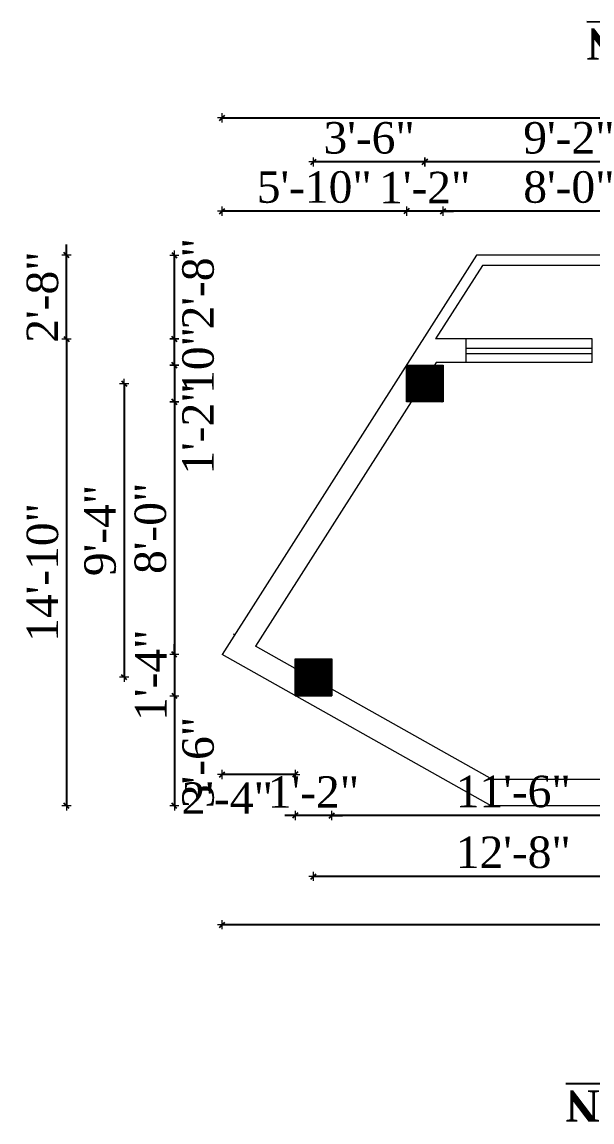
# Model space of a CAD drawing. Header units: inches. Extents: x 4069 to 291496, y -47643 to 12535.
# Drawn here: x 30802.6 to 31020.1, y 2601.2 to 3020.6 of the extents above; entities that cross this region are included whole.
import ezdxf

# ---------------------------------------------------------------- set-up
doc = ezdxf.new("R2010")
doc.units = ezdxf.units.IN
doc.header["$LTSCALE"] = 5
doc.header["$MEASUREMENT"] = 0
doc.layers.add('A-WALL', color=7, linetype='Continuous', lineweight=9)
doc.layers.add('Dimension', color=7, linetype='Continuous', lineweight=18)
doc.layers.add('dim line', color=7, linetype='Continuous', lineweight=15, true_color=0xfab2b2)
doc.layers.add('TEXT', color=6, linetype='Continuous')
doc.styles.add('ordinary', font='times.ttf')
doc.dimstyles.new('Copy of 96', dxfattribs={"dimtxt": 7, "dimasz": 4, "dimexe": 0.5, "dimexo": 0.5, "dimgap": 3, "dimtad": 1, "dimdec": 1, "dimzin": 11, "dimdsep": 46, "dimlunit": 4, "dimtxsty": 'ordinary', "dimblk": 'OBLIQUE', "dimcen": 0.09, "dimse1": 1, "dimse2": 1, "dimclrt": 6, "dimazin": 0, "dimtfac": 1, "dimtdec": 1, "dimtix": 1, "dimtmove": 2, "dimatfit": 3, "dimldrblk": 'leader', "dimfxl": 0.5, "dimfxlon": 1, "dimtolj": 1, "dimtzin": 0, "dimarcsym": 0})
pattern_1 = [(225, (55604.94825, 4379.50503), (0.08838834765, -0.08838834765), [])]

# ---------------------------------------------------------------- blocks, each defined once
blk = doc.blocks.new('oblique')
at = {"color": 0, "lineweight": -2}
blk.add_line((0.25, 0.25), (-0.25, -0.25), dxfattribs=at)
at = {"layer": 'dim line', "lineweight": 9}
for p, q in [((-0.4375, 0), (0.4375, 0)), ((0, 0.4375), (0, -0.4375))]:
    blk.add_line(p, q, dxfattribs=at)
blk = doc.blocks.new('*D843')
at = {"layer": 'A-WALL', "color": 0, "lineweight": -2, "ltscale": 5, "transparency": 16777216}
blk.add_line((31059.25, 2948.54), (30963.25, 2948.54), dxfattribs=at)
at = {"layer": 'Defpoints', "color": 0, "ltscale": 5, "transparency": 16777216}
for p in [(30963.25, 2948.54), (30963.25, 2889.78), (31059.25, 2889.78, -58.17)]:
    blk.add_point(p, dxfattribs=at)
at = {"layer": 'A-WALL', "color": 0, "lineweight": -2, "ltscale": 5, "transparency": 16777216, "xscale": 4, "yscale": 4, "zscale": 4, "rotation": 180}
blk.add_blockref('oblique', (30963.25, 2948.54), dxfattribs=at)
at = {"layer": 'A-WALL', "color": 0, "lineweight": -2, "ltscale": 5, "transparency": 16777216, "xscale": 4, "yscale": 4, "zscale": 4}
blk.add_blockref('oblique', (31059.25, 2948.54), dxfattribs=at)
at = {"layer": 'A-WALL', "color": 6, "ltscale": 5, "transparency": 16777216, "insert": (31011.25, 2957.64), "char_height": 12, "attachment_point": 5, "style": 'ordinary'}
blk.add_mtext('\\A1;8\'-0"', dxfattribs=at)
blk = doc.blocks.new('_OBLIQUE')
at = {"color": 0, "linetype": 'ByBlock'}
blk.add_line((-0.5, -0.5), (0.5, 0.5), dxfattribs=at)
blk = doc.blocks.new('leader')
at = {"layer": 'Dimension'}
for p, q in [((0, -4.33), (0, 4.33)), ((-4.42, 0), (4.42, 0))]:
    blk.add_line(p, q, dxfattribs=at)
blk = doc.blocks.new('*D844')
at = {"layer": 'A-WALL', "color": 0, "lineweight": -2, "ltscale": 5, "transparency": 16777216}
for p, q in [((30949.25, 2948.54), (30945.25, 2948.54)), ((30963.25, 2948.54), (30949.25, 2948.54)), ((30963.25, 2948.54), (30967.25, 2948.54))]:
    blk.add_line(p, q, dxfattribs=at)
at = {"layer": 'Defpoints', "color": 0, "ltscale": 5, "transparency": 16777216}
for p in [(30949.25, 2948.54), (30949.25, 2889.78, -58.17), (30963.25, 2889.78)]:
    blk.add_point(p, dxfattribs=at)
at = {"layer": 'A-WALL', "color": 0, "lineweight": -2, "ltscale": 5, "transparency": 16777216, "xscale": 4, "yscale": 4, "zscale": 4}
blk.add_blockref('oblique', (30949.25, 2948.54), dxfattribs=at)
at = {"layer": 'A-WALL', "color": 0, "lineweight": -2, "ltscale": 5, "transparency": 16777216, "xscale": 4, "yscale": 4, "zscale": 4, "rotation": 180}
blk.add_blockref('oblique', (30963.25, 2948.54), dxfattribs=at)
at = {"layer": 'A-WALL', "color": 6, "ltscale": 5, "transparency": 16777216, "insert": (30956.25, 2957.54), "char_height": 12, "attachment_point": 5, "style": 'ordinary'}
blk.add_mtext('\\A1;1\'-2"', dxfattribs=at)
blk = doc.blocks.new('*D846')
at = {"layer": 'A-WALL', "color": 0, "lineweight": -2, "ltscale": 5, "transparency": 16777216}
blk.add_line((31066.25, 2967.29), (30956.25, 2967.29), dxfattribs=at)
at = {"layer": 'Defpoints', "color": 0, "ltscale": 5, "transparency": 16777216}
for p in [(30956.25, 2967.29), (30956.25, 2882.78, -58.17), (31066.25, 2882.78, -58.17)]:
    blk.add_point(p, dxfattribs=at)
at = {"layer": 'A-WALL', "color": 0, "lineweight": -2, "ltscale": 5, "transparency": 16777216, "xscale": 4, "yscale": 4, "zscale": 4, "rotation": 180}
blk.add_blockref('oblique', (30956.25, 2967.29), dxfattribs=at)
at = {"layer": 'A-WALL', "color": 0, "lineweight": -2, "ltscale": 5, "transparency": 16777216, "xscale": 4, "yscale": 4, "zscale": 4}
blk.add_blockref('oblique', (31066.25, 2967.29), dxfattribs=at)
at = {"layer": 'A-WALL', "color": 6, "ltscale": 5, "transparency": 16777216, "insert": (31011.25, 2976.41), "char_height": 12, "attachment_point": 5, "style": 'ordinary'}
blk.add_mtext('\\A1;9\'-2"', dxfattribs=at)
blk = doc.blocks.new('*D730')
at = {"layer": 'A-WALL', "color": 0, "lineweight": -2, "ltscale": 5, "transparency": 16777216}
blk.add_line((30878.91, 2984.1), (31292.58, 2984.1), dxfattribs=at)
at = {"layer": 'Defpoints', "color": 0, "ltscale": 5, "transparency": 16777216}
for p in [(31292.58, 2984.1), (31292.58, 2889.78, -58.17), (30878.91, 2779.44, -58)]:
    blk.add_point(p, dxfattribs=at)
at = {"layer": 'A-WALL', "color": 0, "lineweight": -2, "ltscale": 5, "transparency": 16777216, "xscale": 4, "yscale": 4, "zscale": 4, "rotation": 180}
blk.add_blockref('oblique', (30878.91, 2984.1), dxfattribs=at)
at = {"layer": 'A-WALL', "color": 0, "lineweight": -2, "ltscale": 5, "transparency": 16777216, "xscale": 4, "yscale": 4, "zscale": 4}
blk.add_blockref('oblique', (31292.58, 2984.1), dxfattribs=at)
at = {"layer": 'A-WALL', "color": 6, "ltscale": 5, "transparency": 16777216, "insert": (31085.75, 2993.2), "char_height": 12, "attachment_point": 5, "style": 'ordinary'}
blk.add_mtext('\\A1;34\'-6"', dxfattribs=at)
blk = doc.blocks.new('*D732')
at = {"layer": 'A-WALL', "color": 0, "lineweight": -2, "ltscale": 5, "transparency": 16777216}
blk.add_line((31059.25, 2718.07), (30920.8, 2718.07), dxfattribs=at)
at = {"layer": 'Defpoints', "color": 0, "ltscale": 5, "transparency": 16777216}
for p in [(30920.8, 2763.78, -58.17), (31059.25, 2763.78, -58.17), (30920.8, 2718.07)]:
    blk.add_point(p, dxfattribs=at)
at = {"layer": 'A-WALL', "color": 0, "lineweight": -2, "ltscale": 5, "transparency": 16777216, "xscale": 4, "yscale": 4, "zscale": 4, "rotation": 180}
blk.add_blockref('oblique', (30920.8, 2718.07), dxfattribs=at)
at = {"layer": 'A-WALL', "color": 0, "lineweight": -2, "ltscale": 5, "transparency": 16777216, "xscale": 4, "yscale": 4, "zscale": 4}
blk.add_blockref('oblique', (31059.25, 2718.07), dxfattribs=at)
at = {"layer": 'A-WALL', "color": 6, "ltscale": 5, "transparency": 16777216, "insert": (30990.02, 2727.18), "char_height": 12, "attachment_point": 5, "style": 'ordinary'}
blk.add_mtext('\\A1;11\'-6"', dxfattribs=at)
blk = doc.blocks.new('*D851')
at = {"layer": 'A-WALL', "color": 0, "lineweight": -2, "ltscale": 5, "transparency": 16777216}
for p, q in [((30906.8, 2718.07), (30902.8, 2718.07)), ((30920.8, 2718.07), (30906.8, 2718.07)), ((30920.8, 2718.07), (30924.8, 2718.07))]:
    blk.add_line(p, q, dxfattribs=at)
at = {"layer": 'Defpoints', "color": 0, "ltscale": 5, "transparency": 16777216}
for p in [(30906.8, 2763.78, -58.17), (30920.8, 2763.78, -58.17), (30906.8, 2718.07)]:
    blk.add_point(p, dxfattribs=at)
at = {"layer": 'A-WALL', "color": 0, "lineweight": -2, "ltscale": 5, "transparency": 16777216, "xscale": 4, "yscale": 4, "zscale": 4}
blk.add_blockref('oblique', (30906.8, 2718.07), dxfattribs=at)
at = {"layer": 'A-WALL', "color": 0, "lineweight": -2, "ltscale": 5, "transparency": 16777216, "xscale": 4, "yscale": 4, "zscale": 4, "rotation": 180}
blk.add_blockref('oblique', (30920.8, 2718.07), dxfattribs=at)
at = {"layer": 'A-WALL', "color": 6, "ltscale": 5, "transparency": 16777216, "insert": (30913.8, 2727.07), "char_height": 12, "attachment_point": 5, "style": 'ordinary'}
blk.add_mtext('\\A1;1\'-2"', dxfattribs=at)
blk = doc.blocks.new('*D853')
at = {"layer": 'A-WALL', "color": 0, "lineweight": -2, "ltscale": 5, "transparency": 16777216}
blk.add_line((31066.25, 2694.88), (30913.8, 2694.88), dxfattribs=at)
at = {"layer": 'Defpoints', "color": 0, "ltscale": 5, "transparency": 16777216}
for p in [(30913.8, 2770.78, -58.17), (31066.25, 2770.78, -58.17), (30913.8, 2694.88)]:
    blk.add_point(p, dxfattribs=at)
at = {"layer": 'A-WALL', "color": 0, "lineweight": -2, "ltscale": 5, "transparency": 16777216, "xscale": 4, "yscale": 4, "zscale": 4, "rotation": 180}
blk.add_blockref('oblique', (30913.8, 2694.88), dxfattribs=at)
at = {"layer": 'A-WALL', "color": 0, "lineweight": -2, "ltscale": 5, "transparency": 16777216, "xscale": 4, "yscale": 4, "zscale": 4}
blk.add_blockref('oblique', (31066.25, 2694.88), dxfattribs=at)
at = {"layer": 'A-WALL', "color": 6, "ltscale": 5, "transparency": 16777216, "insert": (30990.02, 2703.99), "char_height": 12, "attachment_point": 5, "style": 'ordinary'}
blk.add_mtext('\\A1;12\'-8"', dxfattribs=at)
blk = doc.blocks.new('*D734')
at = {"layer": 'A-WALL', "color": 0, "lineweight": -2, "ltscale": 5, "transparency": 16777216}
blk.add_line((31291.76, 2676.45), (30878.91, 2676.45), dxfattribs=at)
at = {"layer": 'Defpoints', "color": 0, "ltscale": 5, "transparency": 16777216}
for p in [(30878.91, 2779.44, -58), (31291.76, 2763.78, -58.17), (30878.91, 2676.45)]:
    blk.add_point(p, dxfattribs=at)
at = {"layer": 'A-WALL', "color": 0, "lineweight": -2, "ltscale": 5, "transparency": 16777216, "xscale": 4, "yscale": 4, "zscale": 4, "rotation": 180}
blk.add_blockref('oblique', (30878.91, 2676.45), dxfattribs=at)
at = {"layer": 'A-WALL', "color": 0, "lineweight": -2, "ltscale": 5, "transparency": 16777216, "xscale": 4, "yscale": 4, "zscale": 4}
blk.add_blockref('oblique', (31291.76, 2676.45), dxfattribs=at)
at = {"layer": 'A-WALL', "color": 6, "ltscale": 5, "transparency": 16777216, "insert": (31085.34, 2685.55), "char_height": 12, "attachment_point": 5, "style": 'ordinary'}
blk.add_mtext('\\A1;34\'-5"', dxfattribs=at)
blk = doc.blocks.new('*D855')
at = {"layer": 'A-WALL', "color": 0, "lineweight": -2, "ltscale": 5, "transparency": 16777216}
blk.add_line((30906.8, 2733.74), (30878.91, 2733.74), dxfattribs=at)
at = {"layer": 'Defpoints', "color": 0, "ltscale": 5, "transparency": 16777216}
for p in [(30878.91, 2779.44), (30906.8, 2763.78, -58.17), (30878.91, 2733.74)]:
    blk.add_point(p, dxfattribs=at)
at = {"layer": 'A-WALL', "color": 0, "lineweight": -2, "ltscale": 5, "transparency": 16777216, "xscale": 4, "yscale": 4, "zscale": 4, "rotation": 180}
blk.add_blockref('oblique', (30878.91, 2733.74), dxfattribs=at)
at = {"layer": 'A-WALL', "color": 0, "lineweight": -2, "ltscale": 5, "transparency": 16777216, "xscale": 4, "yscale": 4, "zscale": 4}
blk.add_blockref('oblique', (30906.8, 2733.74), dxfattribs=at)
at = {"layer": 'A-WALL', "color": 6, "ltscale": 5, "transparency": 16777216, "insert": (30880.92, 2724.74), "char_height": 12, "attachment_point": 5, "style": 'ordinary'}
blk.add_mtext('\\A1;2\'-4"', dxfattribs=at)
blk = doc.blocks.new('*D856')
at = {"layer": 'A-WALL', "color": 0, "lineweight": -2, "ltscale": 5, "transparency": 16777216}
blk.add_line((30949.25, 2948.54), (30878.91, 2948.54), dxfattribs=at)
at = {"layer": 'Defpoints', "color": 0, "ltscale": 5, "transparency": 16777216}
for p in [(30878.91, 2948.54), (30949.25, 2889.78, -58.17), (30878.91, 2779.44, -116.34)]:
    blk.add_point(p, dxfattribs=at)
at = {"layer": 'A-WALL', "color": 0, "lineweight": -2, "ltscale": 5, "transparency": 16777216, "xscale": 4, "yscale": 4, "zscale": 4, "rotation": 180}
blk.add_blockref('oblique', (30878.91, 2948.54), dxfattribs=at)
at = {"layer": 'A-WALL', "color": 0, "lineweight": -2, "ltscale": 5, "transparency": 16777216, "xscale": 4, "yscale": 4, "zscale": 4}
blk.add_blockref('oblique', (30949.25, 2948.54), dxfattribs=at)
at = {"layer": 'A-WALL', "color": 6, "ltscale": 5, "transparency": 16777216, "insert": (30914.08, 2957.64), "char_height": 12, "attachment_point": 5, "style": 'ordinary'}
blk.add_mtext('\\A1;5\'-10"', dxfattribs=at)
blk = doc.blocks.new('*D739')
at = {"layer": 'A-WALL', "color": 0, "lineweight": -2, "ltscale": 5, "transparency": 16777216}
blk.add_line((30860.7, 2889.78), (30860.7, 2875.78), dxfattribs=at)
at = {"layer": 'Defpoints', "color": 0, "ltscale": 5, "transparency": 16777216}
for p in [(30949.25, 2889.78, -58.17), (30860.7, 2875.78), (30949.25, 2875.78, -58.17)]:
    blk.add_point(p, dxfattribs=at)
at = {"layer": 'A-WALL', "color": 0, "lineweight": -2, "ltscale": 5, "transparency": 16777216, "xscale": 4, "yscale": 4, "zscale": 4}
for p, rotation in [((30860.7, 2889.78), 90), ((30860.7, 2875.78), 270)]:
    blk.add_blockref('oblique', p, dxfattribs=dict(at, rotation=rotation))
at = {"layer": 'A-WALL', "color": 6, "ltscale": 5, "transparency": 16777216, "insert": (30869.7, 2865.48), "char_height": 12, "attachment_point": 5, "rotation": 90, "style": 'ordinary'}
blk.add_mtext('\\A1;1\'-2"', dxfattribs=at)
blk = doc.blocks.new('*D740')
at = {"layer": 'A-WALL', "color": 0, "lineweight": -2, "ltscale": 5, "transparency": 16777216}
blk.add_line((30819.53, 2899.78), (30819.53, 2721.78), dxfattribs=at)
at = {"layer": 'Defpoints', "color": 0, "ltscale": 5, "transparency": 16777216}
for p in [(30955.62, 2899.78, -58.17), (30819.53, 2721.78), (30981.57, 2721.78, -58.17)]:
    blk.add_point(p, dxfattribs=at)
at = {"layer": 'A-WALL', "color": 0, "lineweight": -2, "ltscale": 5, "transparency": 16777216, "xscale": 4, "yscale": 4, "zscale": 4}
for p, rotation in [((30819.53, 2899.78), 90), ((30819.53, 2721.78), 270)]:
    blk.add_blockref('oblique', p, dxfattribs=dict(at, rotation=rotation))
at = {"layer": 'A-WALL', "color": 6, "ltscale": 5, "transparency": 16777216, "insert": (30810.43, 2810.78), "char_height": 12, "attachment_point": 5, "rotation": 90, "style": 'ordinary'}
blk.add_mtext('\\A1;14\'-10"', dxfattribs=at)
blk = doc.blocks.new('*D741')
at = {"layer": 'A-WALL', "color": 0, "lineweight": -2, "ltscale": 5, "transparency": 16777216}
blk.add_line((30860.7, 2875.78), (30860.7, 2779.44), dxfattribs=at)
at = {"layer": 'Defpoints', "color": 0, "ltscale": 5, "transparency": 16777216}
for p in [(30949.25, 2875.78, -58.17), (30860.7, 2779.44), (30878.91, 2779.44, -116.34)]:
    blk.add_point(p, dxfattribs=at)
at = {"layer": 'A-WALL', "color": 0, "lineweight": -2, "ltscale": 5, "transparency": 16777216, "xscale": 4, "yscale": 4, "zscale": 4}
for p, rotation in [((30860.7, 2875.78), 90), ((30860.7, 2779.44), 270)]:
    blk.add_blockref('oblique', p, dxfattribs=dict(at, rotation=rotation))
at = {"layer": 'A-WALL', "color": 6, "ltscale": 5, "transparency": 16777216, "insert": (30851.6, 2827.61), "char_height": 12, "attachment_point": 5, "rotation": 90, "style": 'ordinary'}
blk.add_mtext('\\A1;8\'-0"', dxfattribs=at)
blk = doc.blocks.new('*D742')
at = {"layer": 'A-WALL', "color": 0, "lineweight": -2, "ltscale": 5, "transparency": 16777216}
for p, q in [((30860.7, 2779.44), (30860.7, 2783.44)), ((30860.7, 2779.44), (30860.7, 2763.78)), ((30860.7, 2763.78), (30860.7, 2759.78))]:
    blk.add_line(p, q, dxfattribs=at)
at = {"layer": 'Defpoints', "color": 0, "ltscale": 5, "transparency": 16777216}
for p in [(30878.91, 2779.44, -116.34), (30860.7, 2763.78), (30906.8, 2763.78, -58.17)]:
    blk.add_point(p, dxfattribs=at)
at = {"layer": 'A-WALL', "color": 0, "lineweight": -2, "ltscale": 5, "transparency": 16777216, "xscale": 4, "yscale": 4, "zscale": 4}
for p, rotation in [((30860.7, 2779.44), 270), ((30860.7, 2763.78), 90)]:
    blk.add_blockref('oblique', p, dxfattribs=dict(at, rotation=rotation))
at = {"layer": 'A-WALL', "color": 6, "ltscale": 5, "transparency": 16777216, "insert": (30851.7, 2771.61), "char_height": 12, "attachment_point": 5, "rotation": 90, "style": 'ordinary'}
blk.add_mtext('\\A1;1\'-4"', dxfattribs=at)
blk = doc.blocks.new('*D743')
at = {"layer": 'A-WALL', "color": 0, "lineweight": -2, "ltscale": 5, "transparency": 16777216}
blk.add_line((30860.7, 2889.78), (30860.7, 2899.78), dxfattribs=at)
at = {"layer": 'Defpoints', "color": 0, "ltscale": 5, "transparency": 16777216}
for p in [(30860.7, 2899.78), (30955.62, 2899.78, -58), (30949.25, 2889.78, -58.17)]:
    blk.add_point(p, dxfattribs=at)
at = {"layer": 'A-WALL', "color": 0, "lineweight": -2, "ltscale": 5, "transparency": 16777216, "xscale": 4, "yscale": 4, "zscale": 4}
for p, rotation in [((30860.7, 2899.78), 90), ((30860.7, 2889.78), 270)]:
    blk.add_blockref('oblique', p, dxfattribs=dict(at, rotation=rotation))
at = {"layer": 'A-WALL', "color": 6, "ltscale": 5, "transparency": 16777216, "insert": (30869.81, 2891.6), "char_height": 12, "attachment_point": 5, "rotation": 90, "style": 'ordinary'}
blk.add_mtext('\\A1;10"', dxfattribs=at)
blk = doc.blocks.new('*D745')
at = {"layer": 'A-WALL', "color": 0, "lineweight": -2, "ltscale": 5, "transparency": 16777216}
blk.add_line((30841.53, 2882.78), (30841.53, 2770.78), dxfattribs=at)
at = {"layer": 'Defpoints', "color": 0, "ltscale": 5, "transparency": 16777216}
for p in [(30956.25, 2882.78, -58.17), (30841.53, 2770.78), (30913.8, 2770.78, -58.17)]:
    blk.add_point(p, dxfattribs=at)
at = {"layer": 'A-WALL', "color": 0, "lineweight": -2, "ltscale": 5, "transparency": 16777216, "xscale": 4, "yscale": 4, "zscale": 4}
for p, rotation in [((30841.53, 2882.78), 90), ((30841.53, 2770.78), 270)]:
    blk.add_blockref('oblique', p, dxfattribs=dict(at, rotation=rotation))
at = {"layer": 'A-WALL', "color": 6, "ltscale": 5, "transparency": 16777216, "insert": (30832.41, 2826.78), "char_height": 12, "attachment_point": 5, "rotation": 90, "style": 'ordinary'}
blk.add_mtext('\\A1;9\'-4"', dxfattribs=at)
blk = doc.blocks.new('*D746')
at = {"layer": 'A-WALL', "color": 0, "lineweight": -2, "ltscale": 5, "transparency": 16777216}
blk.add_line((30860.7, 2763.78), (30860.7, 2721.78), dxfattribs=at)
at = {"layer": 'Defpoints', "color": 0, "ltscale": 5, "transparency": 16777216}
for p in [(30906.8, 2763.78, -58.17), (30860.7, 2721.78), (30981.57, 2721.78, -58.17)]:
    blk.add_point(p, dxfattribs=at)
at = {"layer": 'A-WALL', "color": 0, "lineweight": -2, "ltscale": 5, "transparency": 16777216, "xscale": 4, "yscale": 4, "zscale": 4}
for p, rotation in [((30860.7, 2763.78), 90), ((30860.7, 2721.78), 270)]:
    blk.add_blockref('oblique', p, dxfattribs=dict(at, rotation=rotation))
at = {"layer": 'A-WALL', "color": 6, "ltscale": 5, "transparency": 16777216, "insert": (30869.81, 2738.32), "char_height": 12, "attachment_point": 5, "rotation": 90, "style": 'ordinary'}
blk.add_mtext('\\A1;3\'-6"', dxfattribs=at)
blk = doc.blocks.new('*D859')
at = {"layer": 'A-WALL', "color": 0, "lineweight": -2, "ltscale": 5, "transparency": 16777216}
blk.add_line((30860.7, 2899.78), (30860.7, 2931.78), dxfattribs=at)
at = {"layer": 'Defpoints', "color": 0, "ltscale": 5, "transparency": 16777216}
for p in [(30860.7, 2931.78), (30976.02, 2931.78), (30955.62, 2899.78, -58)]:
    blk.add_point(p, dxfattribs=at)
at = {"layer": 'A-WALL', "color": 0, "lineweight": -2, "ltscale": 5, "transparency": 16777216, "xscale": 4, "yscale": 4, "zscale": 4}
for p, rotation in [((30860.7, 2931.78), 90), ((30860.7, 2899.78), 270)]:
    blk.add_blockref('oblique', p, dxfattribs=dict(at, rotation=rotation))
at = {"layer": 'A-WALL', "color": 6, "ltscale": 5, "transparency": 16777216, "insert": (30869.81, 2920.87), "char_height": 12, "attachment_point": 5, "rotation": 90, "style": 'ordinary'}
blk.add_mtext('\\A1;2\'-8"', dxfattribs=at)
blk = doc.blocks.new('*D747')
at = {"layer": 'A-WALL', "color": 0, "lineweight": -2, "ltscale": 5, "transparency": 16777216}
for p, q in [((30819.53, 2931.78), (30819.53, 2935.78)), ((30819.53, 2899.78), (30819.53, 2931.78)), ((30819.53, 2899.78), (30819.53, 2895.78))]:
    blk.add_line(p, q, dxfattribs=at)
at = {"layer": 'Defpoints', "color": 0, "ltscale": 5, "transparency": 16777216}
for p in [(30819.53, 2931.78), (30976.02, 2931.78, -58), (30955.62, 2899.78, -58.17)]:
    blk.add_point(p, dxfattribs=at)
at = {"layer": 'A-WALL', "color": 0, "lineweight": -2, "ltscale": 5, "transparency": 16777216, "xscale": 4, "yscale": 4, "zscale": 4}
for p, rotation in [((30819.53, 2931.78), 270), ((30819.53, 2899.78), 90)]:
    blk.add_blockref('oblique', p, dxfattribs=dict(at, rotation=rotation))
at = {"layer": 'A-WALL', "color": 6, "ltscale": 5, "transparency": 16777216, "insert": (30810.43, 2915.78), "char_height": 12, "attachment_point": 5, "rotation": 90, "style": 'ordinary'}
blk.add_mtext('\\A1;2\'-8"', dxfattribs=at)
blk = doc.blocks.new('*D860')
at = {"layer": 'A-WALL', "color": 0, "lineweight": -2, "ltscale": 5, "transparency": 16777216}
blk.add_line((30956.25, 2967.29), (30913.8, 2967.29), dxfattribs=at)
at = {"layer": 'Defpoints', "color": 0, "ltscale": 5, "transparency": 16777216}
for p in [(30913.8, 2967.29), (30956.25, 2882.78, -58.17), (30913.8, 2770.78, -58.17)]:
    blk.add_point(p, dxfattribs=at)
at = {"layer": 'A-WALL', "color": 0, "lineweight": -2, "ltscale": 5, "transparency": 16777216, "xscale": 4, "yscale": 4, "zscale": 4, "rotation": 180}
blk.add_blockref('oblique', (30913.8, 2967.29), dxfattribs=at)
at = {"layer": 'A-WALL', "color": 0, "lineweight": -2, "ltscale": 5, "transparency": 16777216, "xscale": 4, "yscale": 4, "zscale": 4}
blk.add_blockref('oblique', (30956.25, 2967.29), dxfattribs=at)
at = {"layer": 'A-WALL', "color": 6, "ltscale": 5, "transparency": 16777216, "insert": (30935.02, 2976.4), "char_height": 12, "attachment_point": 5, "style": 'ordinary'}
blk.add_mtext('\\A1;3\'-6"', dxfattribs=at)

msp = doc.modelspace()

# ---------------------------------------------------------------- hatches: boundary and pattern name
at = {"layer": 'A-WALL', "ltscale": 5}
h = msp.add_hatch(dxfattribs=at)
h.set_pattern_fill('ANSI31', color=256, angle=180)
h.set_pattern_definition(pattern_1)
h.paths.add_polyline_path([(30963.24912, 2875.78389), (30963.24912, 2889.78389), (30949.24912, 2889.78389), (30949.24912, 2875.78389)])
h = msp.add_hatch(dxfattribs=at)
h.set_pattern_fill('ANSI31', color=256, angle=180)
h.set_pattern_definition(pattern_1)
h.paths.add_polyline_path([(30920.79549, 2777.78389), (30906.79549, 2777.78389), (30906.79549, 2763.78389), (30920.79549, 2763.78389)])

# ---------------------------------------------------------------- linework, layer by layer
for p, q in [((30976.02251, 2931.78389), (30878.91208, 2779.44466)), ((31292.85698, 2931.78389), (30976.02251, 2931.78389)), ((30978.21626, 2927.78389), (30960.36733, 2899.78389)), ((31288.83078, 2927.78389), (30978.21626, 2927.78389)), ((31020.05968, 2899.78389), (30960.36733, 2899.78389)), ((30972.05968, 2890.78389), (30972.05968, 2899.78389)), ((31020.05968, 2890.78389), (31020.05968, 2899.78389)), ((30972.05968, 2896.28389), (31020.05968, 2896.28389)), ((30972.05968, 2894.28389), (31020.05968, 2894.28389)), ((30960.55968, 2890.78389), (30959.92221, 2889.78389)), ((31020.05968, 2890.78389), (30960.55968, 2890.78389)), ((30950.99775, 2875.78389), (30891.61666, 2782.6315)), ((30883.75742, 2787.04565), (30883.31937, 2787.29168)), ((30906.79549, 2774.10628), (30891.61666, 2782.6315)), ((30981.57493, 2721.78389), (30878.91208, 2779.44466)), ((30982.14893, 2731.78389), (30920.75781, 2766.26432)), ((30906.79549, 2763.78389), (30920.79549, 2763.78389)), ((31282.55094, 2731.78389), (30982.14893, 2731.78389)), ((31291.48584, 2721.78389), (30981.57493, 2721.78389))]:
    msp.add_line(p, q, dxfattribs=at)
at = {"layer": 'A-WALL', "ltscale": 5, "elevation": -58.16904}
for points in [[(30963.24912, 2875.78389), (30949.24912, 2875.78389), (30949.24912, 2889.78389), (30963.24912, 2889.78389)], [(30920.79549, 2763.78389), (30906.79549, 2763.78389), (30906.79549, 2777.78389), (30920.79549, 2777.78389)]]:
    msp.add_lwpolyline(points, close=True, dxfattribs=at)

# ---------------------------------------------------------------- texts
at = {"layer": 'TEXT', "char_height": 12, "width": 219.8150831, "attachment_point": 8, "rotation": 179.9996119, "style": 'ordinary'}
for s, insert in [('{\\fTimes New Roman|b1|i0|c0|p18;\\LTHIRD FLOOR PLAN}', (31109.21663, 3018.42217)), ('{\\fTimes New Roman|b1|i0|c0|p18;\\LSECOND FLOOR PLAN}', (31109.21663, 2613.55204))]:
    msp.add_mtext(s, dxfattribs=dict(at, insert=insert))

# ---------------------------------------------------------------- dimensions: what is measured, and where the dimension line sits
at = {"layer": 'A-WALL', "ltscale": 5}
for base, p1, p2, angle, picture, middle in [((31292.58276, 2984.10053), (30878.91208, 2779.44466, -58), (31292.58276, 2889.78389, -58.16904), 180, '*D730', (31085.74742, 2993.20436)), ((30913.79549, 2967.29328), (30956.24912, 2882.78389, -58.16904), (30913.79549, 2770.78389, -58.16904), 180, '*D860', (30935.02231, 2976.3971)), ((30956.24912, 2967.29328), (31066.24912, 2882.78389, -58.16904), (30956.24912, 2882.78389, -58.16904), 180, '*D846', (31011.24912, 2976.4144)), ((30878.91208, 2948.54048), (30949.24912, 2889.78389, -58.16904), (30878.91208, 2779.44466, -116.33808), 180, '*D856', (30914.0806, 2957.6443)), ((30949.24912, 2948.54048), (30963.24912, 2889.78389), (30949.24912, 2889.78389, -58.16904), 180, '*D844', (30956.24912, 2957.54048)), ((30963.24912, 2948.54048), (31059.24912, 2889.78389, -58.16904), (30963.24912, 2889.78389), 180, '*D843', (31011.24912, 2957.6443)), ((30819.53361, 2931.78389), (30955.62374, 2899.78389, -58.16904), (30976.02251, 2931.78389, -58), 270, '*D747', (30810.42979, 2915.78389)), ((30819.53361, 2721.78389), (30955.62374, 2899.78389, -58.16904), (30981.57493, 2721.78389, -58.16904), 270, '*D740', (30810.42979, 2810.78389)), ((30841.52759, 2770.78389), (30956.24912, 2882.78389, -58.16904), (30913.79549, 2770.78389, -58.16904), 270, '*D745', (30832.40646, 2826.78389)), ((30860.70285, 2779.44466), (30949.24912, 2875.78389, -58.16904), (30878.91208, 2779.44466, -116.33808), 270, '*D741', (30851.59903, 2827.61428)), ((30860.70285, 2763.78389), (30878.91208, 2779.44466, -116.33808), (30906.79549, 2763.78389, -58.16904), 270, '*D742', (30851.70285, 2771.61428)), ((30878.91208, 2676.44879), (31291.76007, 2763.78389, -58.16904), (30878.91208, 2779.44466, -58), 180, '*D734', (31085.33607, 2685.55261)), ((30913.79549, 2694.88159), (31066.24912, 2770.78389, -58.16904), (30913.79549, 2770.78389, -58.16904), 180, '*D853', (30990.02231, 2703.98541)), ((30906.79549, 2718.07477), (30920.79549, 2763.78389, -58.16904), (30906.79549, 2763.78389, -58.16904), 180, '*D851', (30913.79549, 2727.07477)), ((30920.79549, 2718.07477), (31059.24912, 2763.78389, -58.16904), (30920.79549, 2763.78389, -58.16904), 180, '*D732', (30990.02231, 2727.17859))]:
    dim = msp.add_linear_dim(base=base, p1=p1, p2=p2, angle=angle, dimstyle='Copy of 96', override={"dimtxt": 12, "dimdec": 0, "dimblk": 'oblique', "dimtdec": 0, "dimarcsym": 1}, dxfattribs=at)
    dim.commit()
    dim.dimension.update_dxf_attribs({"geometry": picture, "text_midpoint": middle})
for base, p1, p2, angle, picture, middle in [((30860.70285, 2931.78389), (30955.62374, 2899.78389, -58), (30976.02251, 2931.78389), 270, '*D859', (30869.80667, 2920.87283)), ((30860.70285, 2899.78389), (30949.24912, 2889.78389, -58.16904), (30955.62374, 2899.78389, -58), 270, '*D743', (30869.80667, 2891.59663)), ((30860.70285, 2875.78389), (30949.24912, 2889.78389, -58.16904), (30949.24912, 2875.78389, -58.16904), 270, '*D739', (30869.70285, 2865.48191)), ((30878.91208, 2733.73554), (30906.79549, 2763.78389, -58.16904), (30878.91208, 2779.44466), 180, '*D855', (30880.92017, 2724.73554)), ((30860.70285, 2721.78389), (30906.79549, 2763.78389, -58.16904), (30981.57493, 2721.78389, -58.16904), 270, '*D746', (30869.80667, 2738.31628))]:
    dim = msp.add_linear_dim(base=base, p1=p1, p2=p2, angle=angle, dimstyle='Copy of 96', override={"dimtxt": 12, "dimdec": 0, "dimblk": 'oblique', "dimtdec": 0, "dimarcsym": 1}, dxfattribs=at)
    dim.commit()
    dim.dimension.update_dxf_attribs({"geometry": picture, "text_midpoint": middle, "dimtype": 160})

doc.saveas('drawing.dxf')
